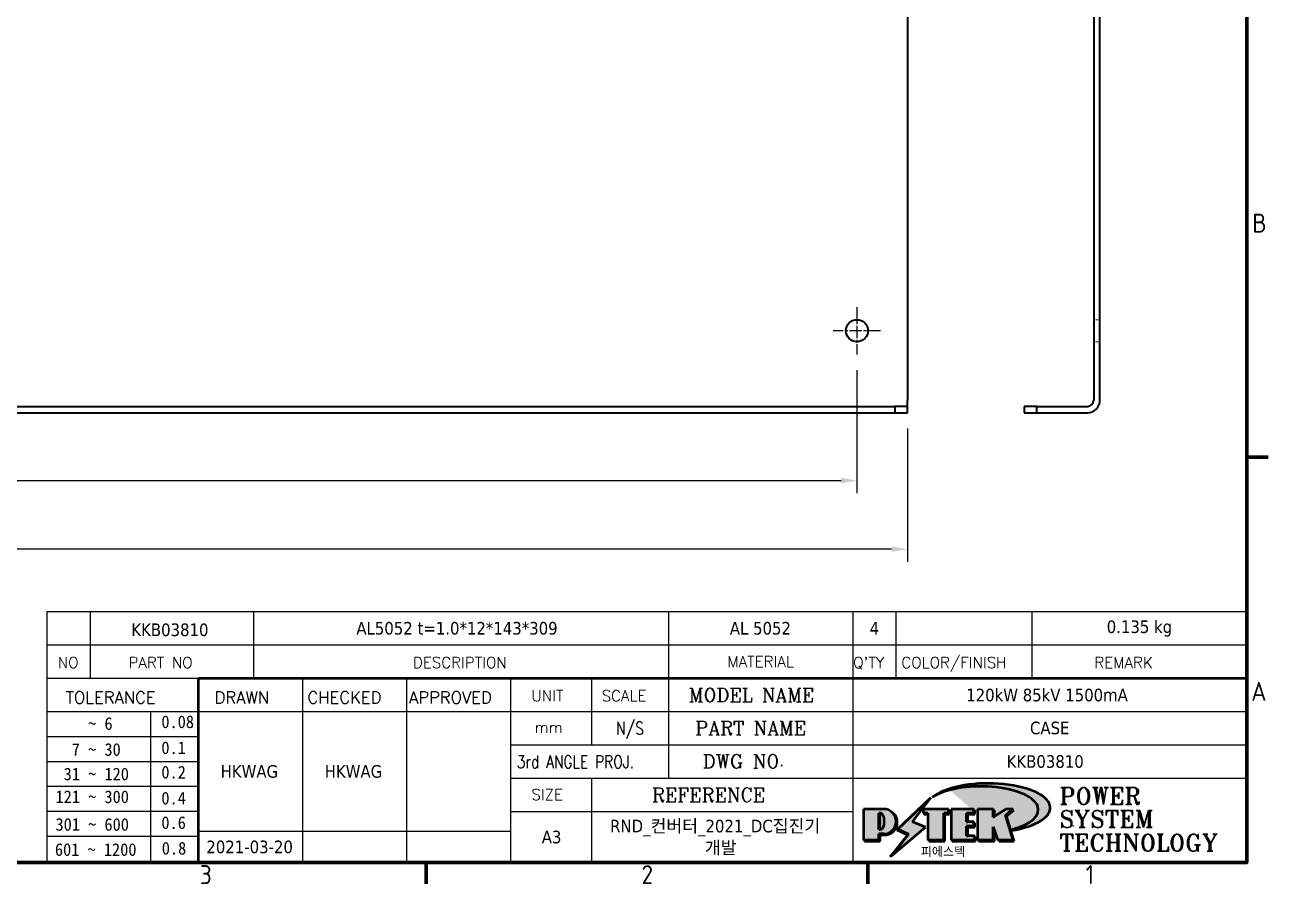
# Model space of a CAD drawing. Header units: millimetres. Extents: x 0 to 420, y 0 to 297.
# Drawn here: x 216.4 to 413.4, y 6.6 to 142.8 of the extents above; entities that cross this region are included whole.
import ezdxf
from ezdxf.enums import TextEntityAlignment as Align

# ---------------------------------------------------------------- set-up
doc = ezdxf.new("R2010")
doc.units = ezdxf.units.MM
doc.linetypes.add('CHAIN', pattern=[0.35429999999999995, 0.2362, -0.0295, 0.0591, -0.0295])
doc.linetypes.add('DASHED', pattern=[0.2067, 0.1654, -0.0413])
doc.layers.get('0').update_dxf_attribs({"color": 3, "lineweight": 25})
for name, color, linetype, lineweight in [('가려진 것(ISO)', 2, 'DASHED', 18), ('가시적인 것(ISO)', 3, 'Continuous', 40), ('경계(ISO)', 7, 'Continuous', 70), ('제목(ISO)', 7, 'Continuous', 50), ('중심 표식(ISO)', 1, 'Continuous', 25), ('치수(ISO)', 7, 'Continuous', 25), ('해치(ISO)', 7, 'Continuous', 18)]:
    doc.layers.add(name, color=color, linetype=linetype, lineweight=lineweight)
doc.styles.add('HAN_291', font='')
doc.styles.add('HAN_370', font='', dxfattribs={"width": 2})
doc.styles.add('RC_284', font='ROMANC.shx')
doc.styles.add('RC_287', font='ROMANC.shx')
doc.styles.add('RC_292', font='ROMANC.shx')
doc.styles.add('ROMANT_294', font='romant.shx')
doc.styles.add('문자 텍스트_M2B', font='isocp.shx')
doc.styles.add('치수 텍스트_PSTEK_POSCO', font='isocp.shx')
doc.styles.add('텍스트 스타일198', font='tahoma.ttf')
doc.styles.add('텍스트 스타일333', font='ROMANC.shx', dxfattribs={"width": 0.800000011920929})
doc.styles.get('HAN_291').set_extended_font_data('GulimChe')
doc.styles.get('HAN_370').set_extended_font_data('GulimChe')
doc.dimstyles.new('치수_PSTEK_POSCO', dxfattribs={"dimtxt": 3.5, "dimasz": 2.5, "dimexe": 2, "dimexo": 2.5, "dimgap": 1, "dimtad": 1, "dimrnd": 1e-08, "dimdsep": 46, "dimtxsty": '치수 텍스트_PSTEK_POSCO', "dimcen": 0.09, "dimdle": 10, "dimclrd": 7, "dimclre": 7, "dimclrt": 2, "dimadec": 1, "dimazin": 2, "dimtfac": 1, "dimtmove": 0, "dimatfit": 3, "dimfxl": 0, "dimtolj": 1, "dimlwd": -1, "dimlwe": -1, "dimarcsym": 0})

# ---------------------------------------------------------------- blocks, each defined once
blk = doc.blocks.new('경계 Default Border')
at = {"layer": '경계(ISO)'}
for p, q in [((410, 74.25000190734863), (413.4000015258789, 74.25000190734863)), ((280, 10), (280, 6.599999666213989)), ((350, 10), (350, 6.599999666213989))]:
    blk.add_line(p, q, dxfattribs=at)
at = {"layer": '경계(ISO)', "flags": 128}
blk.add_lwpolyline([(10, 10), (10, 287.0000076293945), (410, 287.0000076293945), (410, 10), (10, 10)], dxfattribs=at)
at = {"layer": '경계(ISO)', "color": 2, "char_height": 3.00000011920929, "attachment_point": 7, "style": '문자 텍스트_M2B'}
for s, insert in [('B', (410.878270202895, 109.8463944559917)), ('A', (410.7144008173592, 35.61784856929444)), ('3', (244.1685395229535, 6.57139439638704)), ('2', (314.127739416884, 6.57139439638704)), ('1', (384.4860661041481, 6.59999988079071))]:
    blk.add_mtext(s, dxfattribs=dict(at, insert=insert))
blk = doc.blocks.new('제목 블록 PSTEK')
for color, points in [(252, [(317.2195697678507, 17.0593801673321), (322.0326348870767, 21.62682475217465), (322.2781991042243, 21.94392121864296), (317.0471853425802, 16.97985676345368), (318.7512090904202, 16.1899260703855), (316.0018030350395, 12.71868385740789), (316.3356552234328, 13.00206718743325), (318.9235935156908, 16.2694494742633)]), (5, [(321.6183518841322, 17.4193704504104), (319.5281351041078, 18.24969419629727), (322.4505835294948, 22.02344462252142), (317.2195697678507, 17.0593801673321), (318.9235935156908, 16.2694494742633), (316.1741874603099, 12.79820726128571)]), (1, [(324.4839107253602, 19.60711530335299), (325.2419748254881, 19.60711530335299), (325.2419748254881, 20.25857663940324), (321.2266040451076, 20.25857663940324), (321.2266040451076, 19.60711530335299), (321.9846681452406, 19.60711530335299), (321.9846681452406, 15.3430047401139), (324.4839107253602, 15.3430047401139)]), (252, [(324.6615819988275, 19.45905590879572), (325.4196460989604, 19.45905590879572), (325.4196460989604, 20.11051724484596), (325.2419748254881, 20.11051724484596), (325.2419748254881, 19.60711530335299), (324.4839107253602, 19.60711530335299), (324.4839107253602, 15.3430047401139), (322.1623394187076, 15.3430047401139), (322.1623394187076, 15.19494534555726), (324.6615819988275, 15.19494534555726)]), (1, [(329.2277337269622, 20.25857663940324), (325.65654113025, 20.25857663940324), (325.65654113025, 15.3430047401139), (329.3580259941756, 15.3430047401139), (329.3580259941756, 15.9944660761648), (328.1137701654877, 15.9944660761648), (328.1137701654877, 17.56360607323003), (329.2277337269622, 17.56360607323003), (329.2277337269622, 18.25543873810179), (328.1137701654877, 18.25543873810179), (328.1137701654877, 19.60711530335299), (329.2277337269622, 19.60711530335299)]), (252, [(328.2914414389548, 19.45905590879572), (329.4054050004294, 19.45905590879572), (329.4054050004294, 20.11051724484596), (329.2277337269622, 20.11051724484596), (329.2277337269622, 19.60711530335299), (328.1137701654877, 19.60711530335299), (328.1137701654877, 18.25543873810179), (328.2914414389548, 18.25543873810179)]), (1, [(332.3312149849806, 20.25857663940324), (329.8592894925411, 20.25857663940324), (329.8592894925411, 15.3430047401139), (332.3312149849806, 15.3430047401139), (332.3312149849806, 17.4318630164523), (333.0701931098801, 15.3430047401139), (335.4855464857051, 15.3430047401139), (334.2514536401189, 19.30614745124769), (335.4379594596742, 20.25857663940324), (334.3071782107978, 20.25857663940324), (332.3312149849806, 18.99741471888304)]), (252, [(332.5088862584528, 20.1105172448466), (332.3312149849806, 20.1105172448466), (332.3312149849806, 18.99741471888368), (332.5088862584528, 19.11081371413894)]), (252, [(335.6156307331414, 20.11051724484596), (335.2535118015555, 20.11051724484596), (334.2514536401189, 19.30614745124769), (335.4855464857051, 15.3430047401139), (333.1954852176545, 15.3430047401139), (333.2478643833523, 15.19494534555726), (335.6632177591723, 15.19494534555726), (334.4291249135862, 19.15808805669106)]), (252, [(321.9846681452406, 19.60711530335299), (321.4042753185749, 19.60711530335299), (321.4042753185749, 19.45905590879572), (321.9846681452406, 19.45905590879572)]), (252, [(328.2914414389548, 17.41554667867274), (329.4054050004294, 17.41554667867274), (329.4054050004294, 18.10737934354514), (329.2277337269622, 18.10737934354514), (329.2277337269622, 17.56360607323003), (328.1137701654877, 17.56360607323003), (328.1137701654877, 15.9944660761648), (328.2914414389548, 15.9944660761648)]), (252, [(329.5356972676428, 15.8464066816075), (329.3580259941756, 15.8464066816075), (329.3580259941756, 15.3430047401139), (325.8342124037171, 15.3430047401139), (325.8342124037171, 15.19494534555726), (329.5356972676428, 15.19494534555726)]), (252, [(332.5088862584528, 16.92964231796647), (332.3312149849806, 17.43186301645164), (332.3312149849806, 15.3430047401139), (330.0369607660135, 15.3430047401139), (330.0369607660135, 15.19494534555726), (332.5088862584528, 15.19494534555726)])]:
    blk.add_hatch(color=color).paths.add_polyline_path(points)
h = blk.add_hatch(color=1)
edge = h.paths.add_edge_path(flags=0)
edge.add_line((314.2242174273352, 19.60711530335299), (314.2242174273352, 17.00126995915134))
edge.add_line((314.2242174273352, 17.00126995915134), (314.3485873187598, 17.00126995915134))
edge.add_arc((314.3485873187598, 17.6527312952023), 0.6514613360509371, 270, 360)
edge.add_line((315.0000486548106, 17.6527312952023), (315.0000486548106, 18.95565396730211))
edge.add_arc((314.3485873187598, 18.95565396730212), 0.6514613360508712, 0, 90)
edge.add_line((314.3485873187598, 19.60711530335299), (314.2242174273352, 19.60711530335299))
edge = h.paths.add_edge_path()
edge.add_arc((314.9847713324306, 18.28938669179658), 1.969189947606664, 269.9999999999959, 450)
edge.add_line((314.9847713324306, 20.25857663940318), (311.7664314776902, 20.25857663940324))
edge.add_line((311.7664314776902, 20.25857663940324), (311.7664314776902, 15.3430047401139))
edge.add_line((311.7664314776902, 15.3430047401139), (314.2242174273352, 15.3430047401139))
edge.add_line((314.2242174273352, 15.3430047401139), (314.2242174273352, 16.32019674418991))
edge.add_line((314.2242174273352, 16.32019674418991), (314.9847713324307, 16.32019674418991))
h = blk.add_hatch(color=252)
edge = h.paths.add_edge_path()
edge.add_arc((314.9847713324309, 18.28938669179657), 1.969189947606666, 270, 406.8278729790604)
edge.add_arc((315.1624426058984, 18.1413272972396), 1.969189947606962, -90, 53.560984836317004, ccw=False)
edge.add_line((315.1624426058984, 16.17213734963263), (314.4018887008024, 16.17213734963263))
edge.add_line((314.4018887008024, 16.17213734963263), (314.4018887008024, 15.19494534555726))
edge.add_line((314.4018887008024, 15.19494534555726), (311.9441027511573, 15.19494534555726))
edge.add_line((311.9441027511573, 15.19494534555726), (311.9441027511573, 15.3430047401139))
edge.add_line((311.9441027511573, 15.3430047401139), (314.2242174273352, 15.3430047401139))
edge.add_line((314.2242174273352, 15.3430047401139), (314.2242174273352, 16.32019674418991))
edge.add_line((314.2242174273352, 16.32019674418991), (314.9847713324309, 16.32019674418991))
h = blk.add_hatch(color=252)
edge = h.paths.add_edge_path()
edge.add_line((314.4018887008024, 19.45905590879572), (314.5262585922315, 19.45905590879572))
edge.add_arc((314.5262585922314, 18.80759457274939), 0.6514613360463194, 60.4189348879147, 90.00000000000318, ccw=False)
edge.add_arc((314.3485873187602, 18.95565396730057), 0.6514613360524251, 39.96992292766206, 90.00000000009999)
edge.add_line((314.3485873187591, 19.60711530335307), (314.2242174273352, 19.60711530335298))
edge.add_line((314.2242174273352, 19.60711530335299), (314.2242174273352, 17.00126995915134))
edge.add_line((314.2242174273352, 17.00126995915134), (314.3485873187591, 17.00126995915134))
edge.add_arc((314.3485873187568, 17.652731295233), 0.6514613360816299, 270.0000000002, 274.6930825552478)
edge.add_line((314.4018887008024, 17.0034541317032), (314.4018887008024, 19.45905590879572))
at = {"layer": '해치(ISO)', "true_color": 0x27d1fc}
h = blk.add_hatch(color=140, dxfattribs=at)
edge = h.paths.add_edge_path()
edge.add_ellipse((330.3660919371412, 20.15576403068321), major_axis=(9.100907360794343, 0), ratio=0.4069904968023172, start_angle=301.3098473703837, end_angle=507.7436900681698)
edge.add_ellipse((331.5340919371412, 20.4634168429492), major_axis=(-9.82350664112931, 0), ratio=0.3942600559756514, start_angle=111.51207141178469, end_angle=334.47025347086895, ccw=False)
edge.add_line((335.1363447531188, 16.8601935978785), (335.0955236905705, 16.99119398620872))
at = {"color": 180}
for p, q in [((182.475792979055, 11.79100474011392), (182.4757929790549, 51.56524660363496)), ((182.4757929790549, 51.56524660363496), (372.4757929537551, 51.56524660363496)), ((189.2651435055721, 51.56524660363496), (189.2651435055722, 41.00524660363494)), ((215.2152739891528, 41.00524660363494), (215.2152739891528, 51.56524660363496)), ((280.8758854511282, 51.56524660363496), (280.8758854511282, 41.00524660363494)), ((310.0881549537552, 51.56524660363496), (310.0881549537553, 41.00524660363494)), ((316.9044520275131, 51.56524660363496), (316.9044520275127, 41.00524660363494)), ((338.4566026226726, 51.56524660363496), (338.4566026226727, 41.00524660363494)), ((372.4757929537551, 51.56524660363496), (372.4757929537551, 11.79100474011389)), ((182.475792979055, 46.2852466036349), (372.4757929537551, 46.28524660363492)), ((182.475792979055, 41.00524660363493), (206.451475290024, 41.00524660363493)), ((222.9401812389276, 11.79100474011392), (222.9401812389276, 41.00524660363494)), ((239.4288871878316, 11.79100474011392), (239.4288871878316, 41.00524660363494)), ((255.9175931367356, 11.79100474011392), (255.9175931367356, 41.00524660363494)), ((268.6918866058747, 41.00524660363494), (268.6918866058747, 30.44524660363498)), ((280.8758854511282, 41.00524660363494), (280.8758854511282, 25.16524660363502)), ((310.088154953755, 41.00524660363494), (310.088154953755, 11.79100474011392)), ((182.475792979055, 35.72524660363497), (206.451475290024, 35.72524660363497)), ((198.8621818849491, 12.02524660363491), (198.8621818849491, 35.72524660363497)), ((206.451475290024, 35.72524660363497), (372.4757929537551, 35.72524660363497)), ((182.475792979055, 31.77524660363492), (206.451475290024, 31.77524660363492)), ((255.917593136736, 30.44524660363498), (372.4757929537552, 30.44524660363501)), ((182.475792979055, 27.82524660363487), (206.451475290024, 27.82524660363487)), ((182.475792979055, 23.87524660363505), (206.451475290024, 23.87524660363505)), ((255.9175931367359, 25.16524660363502), (372.4757929537552, 25.165246603635)), ((268.6918866058744, 25.16524660363502), (268.6918866058744, 11.79100474011392)), ((182.475792979055, 19.92524660363478), (206.451475290024, 19.92524660363478)), ((255.9175931367359, 19.88524660363481), (310.0881549537553, 19.88524660363481)), ((182.475792979055, 15.97524660363496), (206.451475290024, 15.97524660363496)), ((206.451475290024, 16.74100474011396), (255.9175931367359, 16.74100474011396)), ((182.475792979055, 11.79100474011392), (372.4757929537551, 11.79100474011389))]:
    blk.add_line(p, q, dxfattribs=at)
at = {"color": 7, "lineweight": 50}
for p, q in [((206.4514752900237, 11.79100474011392), (206.4514752900237, 41.00524660363494)), ((206.451475290024, 41.00524660363494), (372.4757929537551, 41.00524660363496))]:
    blk.add_line(p, q, dxfattribs=at)
at = {"color": 7}
for p, q in [((322.2781991042243, 21.94392121864296), (317.0471853425802, 16.97985676345368)), ((322.4505835294948, 22.02344462252142), (317.2195697678507, 17.0593801673321)), ((319.5281351041078, 18.24969419629727), (322.4505835294948, 22.02344462252142)), ((322.0326348870767, 21.62682475217465), (322.2781991042243, 21.94392121864296)), ((311.7664314776902, 20.25900474011391), (311.7664314776902, 15.34300474011391)), ((314.9847713324309, 20.25857663940324), (311.7664314776902, 20.25857663940324)), ((314.9847713324309, 20.25857663940324), (311.7664314776902, 20.25857663940324)), ((311.7664314776902, 20.25857663940324), (311.7664314776902, 15.3430047401139)), ((317.2195697678507, 17.0593801673321), (322.0326348870767, 21.62682475217465)), ((325.2419748254881, 20.25857663940324), (321.2266040451076, 20.25857663940324)), ((321.2266040451076, 20.25857663940324), (321.2266040451076, 19.60711530335299)), ((325.2419748254881, 20.25857663940324), (321.2266040451076, 20.25857663940324)), ((321.2266040451076, 20.25857663940324), (321.2266040451076, 19.60711530335299)), ((325.2419748254881, 19.60711530335299), (325.2419748254881, 20.25857663940324)), ((325.2419748254881, 19.60711530335299), (325.2419748254881, 20.25857663940324)), ((325.4196460989604, 20.11051724484596), (325.2419748254881, 20.11051724484596)), ((325.2419748254881, 20.11051724484596), (325.2419748254881, 19.60711530335299)), ((325.4196460989604, 19.45905590879572), (325.4196460989604, 20.11051724484596)), ((329.2277337269622, 20.25857663940324), (325.65654113025, 20.25857663940324)), ((325.65654113025, 20.25857663940324), (325.65654113025, 15.3430047401139)), ((325.65654113025, 20.25857663940324), (325.65654113025, 15.3430047401139)), ((329.2277337269622, 20.25857663940324), (325.65654113025, 20.25857663940324)), ((329.2277337269622, 19.60711530335299), (329.2277337269622, 20.25857663940324)), ((329.2277337269622, 19.60711530335299), (329.2277337269622, 20.25857663940324)), ((329.4054050004294, 20.11051724484596), (329.2277337269622, 20.11051724484596)), ((329.2277337269622, 20.11051724484596), (329.2277337269622, 19.60711530335299)), ((329.4054050004294, 19.45905590879572), (329.4054050004294, 20.11051724484596)), ((332.3312149849806, 20.25857663940324), (329.8592894925411, 20.25857663940324)), ((329.8592894925411, 20.25857663940324), (329.8592894925411, 15.3430047401139)), ((329.8592894925411, 20.25857663940324), (329.8592894925411, 15.3430047401139)), ((332.3312149849806, 20.25857663940324), (329.8592894925411, 20.25857663940324)), ((334.3071782107978, 20.25857663940324), (332.3312149849806, 18.99741471888304)), ((332.3312149849806, 18.99741471888304), (332.3312149849806, 20.25857663940324)), ((334.3071782107978, 20.25857663940324), (332.3312149849806, 18.99741471888304)), ((332.3312149849806, 18.99741471888304), (332.3312149849806, 20.25857663940324)), ((332.5088862584528, 20.1105172448466), (332.3312149849806, 20.1105172448466)), ((332.3312149849806, 20.1105172448466), (332.3312149849806, 18.99741471888368)), ((332.5088862584528, 19.11081371413894), (332.5088862584528, 20.1105172448466)), ((334.2514536401189, 19.30614745124769), (335.4379594596742, 20.25857663940324)), ((334.2514536401189, 19.30614745124769), (335.4379594596742, 20.25857663940324)), ((335.2535118015555, 20.11051724484596), (334.2514536401189, 19.30614745124769)), ((335.4379594596742, 20.25857663940324), (334.3071782107978, 20.25857663940324)), ((335.4379594596742, 20.25857663940324), (334.3071782107978, 20.25857663940324)), ((334.4291249135862, 19.15808805669104), (335.6156307331414, 20.11051724484596)), ((335.6156307331414, 20.11051724484596), (335.2535118015555, 20.11051724484596)), ((314.2242174273352, 17.00126995915134), (314.2242174273352, 19.60711530335299)), ((314.2242174273352, 19.60711530335299), (314.3485873187591, 19.60711530335299)), ((314.3485873187591, 19.60711530335299), (314.2242174273352, 19.60711530335299)), ((314.2242174273352, 19.60711530335299), (314.2242174273352, 17.00126995915134)), ((314.2242174273352, 17.00126995915134), (314.2242174273352, 19.60711530335299)), ((314.2242174273352, 19.60711530335299), (314.3485873187591, 19.60711530335299)), ((314.4018887008024, 19.45905590879572), (314.5262585922314, 19.45905590879572)), ((314.4018887008024, 17.0034541317032), (314.4018887008024, 19.45905590879572)), ((315.0000486548106, 18.95565396730275), (315.0000486548106, 17.65273129520161)), ((315.0000486548106, 18.95565396730275), (315.0000486548106, 17.65273129520161)), ((321.6183518841322, 17.4193704504104), (319.5281351041078, 18.24969419629727)), ((321.2266040451076, 19.60711530335299), (321.9846681452406, 19.60711530335299)), ((321.2266040451076, 19.60711530335299), (321.9846681452406, 19.60711530335299)), ((321.4042753185749, 19.60711530335299), (321.4042753185749, 19.45905590879572)), ((321.9846681452406, 19.60711530335299), (321.4042753185749, 19.60711530335299)), ((321.4042753185749, 19.45905590879572), (321.9846681452406, 19.45905590879572)), ((321.9846681452406, 19.60711530335299), (321.9846681452406, 15.3430047401139)), ((321.9846681452406, 19.45905590879572), (321.9846681452406, 19.60711530335299)), ((321.9846681452406, 19.60711530335299), (321.9846681452406, 15.3430047401139)), ((324.4839107253602, 19.60711530335299), (325.2419748254881, 19.60711530335299)), ((324.4839107253602, 15.3430047401139), (324.4839107253602, 19.60711530335299)), ((325.2419748254881, 19.60711530335299), (324.4839107253602, 19.60711530335299)), ((324.4839107253602, 19.60711530335299), (324.4839107253602, 15.3430047401139)), ((324.4839107253602, 19.60711530335299), (325.2419748254881, 19.60711530335299)), ((324.4839107253602, 15.3430047401139), (324.4839107253602, 19.60711530335299)), ((324.6615819988275, 19.45905590879572), (325.4196460989604, 19.45905590879572)), ((324.6615819988275, 15.19494534555726), (324.6615819988275, 19.45905590879572)), ((328.1137701654877, 18.25543873810179), (328.1137701654877, 19.60711530335299)), ((328.1137701654877, 19.60711530335299), (329.2277337269622, 19.60711530335299)), ((329.2277337269622, 19.60711530335299), (328.1137701654877, 19.60711530335299)), ((328.1137701654877, 19.60711530335299), (328.1137701654877, 18.25543873810179)), ((328.1137701654877, 18.25543873810179), (328.1137701654877, 19.60711530335299)), ((328.1137701654877, 19.60711530335299), (329.2277337269622, 19.60711530335299)), ((329.2277337269622, 18.25543873810179), (328.1137701654877, 18.25543873810179)), ((328.1137701654877, 18.25543873810179), (328.2914414389548, 18.25543873810179)), ((329.2277337269622, 18.25543873810179), (328.1137701654877, 18.25543873810179)), ((328.2914414389548, 18.25543873810179), (328.2914414389548, 19.45905590879572)), ((328.2914414389548, 19.45905590879572), (329.4054050004294, 19.45905590879572)), ((329.2277337269622, 17.56360607323003), (329.2277337269622, 18.25543873810179)), ((329.2277337269622, 17.56360607323003), (329.2277337269622, 18.25543873810179)), ((329.4054050004294, 18.10737934354514), (329.2277337269622, 18.10737934354514)), ((329.2277337269622, 18.10737934354514), (329.2277337269622, 17.56360607323003)), ((329.4054050004294, 17.41554667867274), (329.4054050004294, 18.10737934354514)), ((332.3312149849806, 18.99741471888368), (332.5088862584528, 19.11081371413894)), ((335.4855464857051, 15.3430047401139), (334.2514536401189, 19.30614745124769)), ((334.2514536401189, 19.30614745124769), (335.4855464857051, 15.3430047401139)), ((335.4855464857051, 15.3430047401139), (334.2514536401189, 19.30614745124769)), ((335.6632177591723, 15.19494534555726), (334.4291249135862, 19.15808805669104)), ((314.3485873187591, 17.00126995915134), (314.2242174273352, 17.00126995915134)), ((314.2242174273352, 17.00126995915134), (314.3485873187591, 17.00126995915134)), ((314.3485873187591, 17.00126995915134), (314.2242174273352, 17.00126995915134)), ((314.2242174273352, 16.32019674418991), (314.9847713324309, 16.32019674418991)), ((314.2242174273352, 15.3430047401139), (314.2242174273352, 16.32019674418991)), ((314.9847713324309, 16.32019674418991), (314.2242174273352, 16.32019674418991)), ((314.2242174273352, 16.32019674418991), (314.2242174273352, 15.3430047401139)), ((314.2242174273352, 16.32019674418991), (314.9847713324309, 16.32019674418991)), ((314.2242174273352, 15.3430047401139), (314.2242174273352, 16.32019674418991)), ((314.4018887008024, 16.17213734963263), (315.162442605898, 16.17213734963263)), ((314.4018887008024, 15.19494534555726), (314.4018887008024, 16.17213734963263)), ((318.7512090904202, 16.1899260703855), (316.0018030350395, 12.71868385740789)), ((316.1741874603099, 12.79820726128571), (321.6183518841322, 17.4193704504104)), ((318.9235935156908, 16.2694494742633), (316.1741874603099, 12.79820726128571)), ((316.3356552234328, 13.00206718743325), (318.9235935156908, 16.2694494742633)), ((317.0471853425802, 16.97985676345368), (318.7512090904202, 16.1899260703855)), ((318.9235935156908, 16.2694494742633), (317.2195697678507, 17.0593801673321)), ((317.2195697678507, 17.0593801673321), (318.9235935156908, 16.2694494742633)), ((328.1137701654877, 17.56360607323003), (329.2277337269622, 17.56360607323003)), ((328.1137701654877, 15.9944660761648), (328.1137701654877, 17.56360607323003)), ((329.2277337269622, 17.56360607323003), (328.1137701654877, 17.56360607323003)), ((328.1137701654877, 17.56360607323003), (328.1137701654877, 15.9944660761648)), ((328.1137701654877, 17.56360607323003), (329.2277337269622, 17.56360607323003)), ((328.1137701654877, 15.9944660761648), (328.1137701654877, 17.56360607323003)), ((329.3580259941756, 15.9944660761648), (328.1137701654877, 15.9944660761648)), ((328.1137701654877, 15.9944660761648), (328.2914414389548, 15.9944660761648)), ((329.3580259941756, 15.9944660761648), (328.1137701654877, 15.9944660761648)), ((328.2914414389548, 15.9944660761648), (328.2914414389548, 17.41554667867274)), ((328.2914414389548, 17.41554667867274), (329.4054050004294, 17.41554667867274)), ((329.3580259941756, 15.3430047401139), (329.3580259941756, 15.9944660761648)), ((329.3580259941756, 15.3430047401139), (329.3580259941756, 15.9944660761648)), ((329.5356972676428, 15.8464066816075), (329.3580259941756, 15.8464066816075)), ((329.3580259941756, 15.8464066816075), (329.3580259941756, 15.3430047401139)), ((329.5356972676428, 15.19494534555726), (329.5356972676428, 15.8464066816075)), ((332.3312149849806, 17.4318630164523), (333.0701931098801, 15.3430047401139)), ((332.3312149849806, 15.3430047401139), (332.3312149849806, 17.4318630164523)), ((332.5088862584528, 16.92964231796647), (332.3312149849806, 17.43186301645164)), ((332.3312149849806, 17.43186301645164), (332.3312149849806, 15.3430047401139)), ((332.3312149849806, 17.4318630164523), (333.0701931098801, 15.3430047401139)), ((332.3312149849806, 15.3430047401139), (332.3312149849806, 17.4318630164523)), ((332.5088862584528, 15.19494534555726), (332.5088862584528, 16.92964231796647)), ((345.0447381189468, 17.50375595811051), (344.9867755289346, 17.689895936919)), ((311.7664314776902, 15.3430047401139), (314.2242174273352, 15.3430047401139)), ((311.7664314776902, 15.3430047401139), (314.2242174273352, 15.3430047401139)), ((314.2242174273352, 15.3430047401139), (311.9441027511573, 15.3430047401139)), ((311.9441027511573, 15.3430047401139), (311.9441027511573, 15.19494534555726)), ((311.9441027511573, 15.19494534555726), (314.4018887008024, 15.19494534555726)), ((321.9846681452406, 15.3430047401139), (324.4839107253602, 15.3430047401139)), ((321.9846681452406, 15.3430047401139), (324.4839107253602, 15.3430047401139)), ((324.4839107253602, 15.3430047401139), (322.1623394187076, 15.3430047401139)), ((322.1623394187076, 15.3430047401139), (322.1623394187076, 15.19494534555726)), ((322.1623394187076, 15.19494534555726), (324.6615819988275, 15.19494534555726)), ((325.65654113025, 15.3430047401139), (329.3580259941756, 15.3430047401139)), ((325.65654113025, 15.3430047401139), (329.3580259941756, 15.3430047401139)), ((329.3580259941756, 15.3430047401139), (325.8342124037171, 15.3430047401139)), ((325.8342124037171, 15.3430047401139), (325.8342124037171, 15.19494534555726)), ((325.8342124037171, 15.19494534555726), (329.5356972676428, 15.19494534555726)), ((329.8592894925411, 15.3430047401139), (332.3312149849806, 15.3430047401139)), ((329.8592894925411, 15.3430047401139), (332.3312149849806, 15.3430047401139)), ((332.3312149849806, 15.3430047401139), (330.0369607660135, 15.3430047401139)), ((330.0369607660135, 15.3430047401139), (330.0369607660135, 15.19494534555726)), ((330.0369607660135, 15.19494534555726), (332.5088862584528, 15.19494534555726)), ((333.0701931098801, 15.3430047401139), (335.4855464857051, 15.3430047401139)), ((333.0701931098801, 15.3430047401139), (335.4855464857051, 15.3430047401139)), ((335.4855464857051, 15.3430047401139), (333.1954852176545, 15.3430047401139)), ((333.1954852176545, 15.3430047401139), (333.2478643833523, 15.19494534555726)), ((333.2478643833523, 15.19494534555726), (335.6632177591723, 15.19494534555726)), ((316.0018030350395, 12.71868385740789), (316.3356552234328, 13.00206718743325))]:
    blk.add_line(p, q, dxfattribs=at)
at = {"color": 5}
for p, q in [((322.4505835294948, 22.02344462252142), (317.2195697678507, 17.0593801673321)), ((319.5281351041078, 18.24969419629727), (322.4505835294948, 22.02344462252142)), ((321.6183518841322, 17.4193704504104), (319.5281351041078, 18.24969419629727)), ((316.1741874603099, 12.79820726128571), (321.6183518841322, 17.4193704504104)), ((318.9235935156908, 16.2694494742633), (316.1741874603099, 12.79820726128571)), ((317.2195697678507, 17.0593801673321), (318.9235935156908, 16.2694494742633))]:
    blk.add_line(p, q, dxfattribs=at)
at = {"color": 1}
for p, q in [((314.9847713324309, 20.25857663940324), (311.7664314776902, 20.25857663940324)), ((311.7664314776902, 20.25857663940324), (311.7664314776902, 15.3430047401139)), ((325.2419748254881, 20.25857663940324), (321.2266040451076, 20.25857663940324)), ((321.2266040451076, 20.25857663940324), (321.2266040451076, 19.60711530335299)), ((325.2419748254881, 19.60711530335299), (325.2419748254881, 20.25857663940324)), ((329.2277337269622, 20.25857663940324), (325.65654113025, 20.25857663940324)), ((325.65654113025, 20.25857663940324), (325.65654113025, 15.3430047401139)), ((329.2277337269622, 19.60711530335299), (329.2277337269622, 20.25857663940324)), ((332.3312149849806, 20.25857663940324), (329.8592894925411, 20.25857663940324)), ((329.8592894925411, 20.25857663940324), (329.8592894925411, 15.3430047401139)), ((334.3071782107978, 20.25857663940324), (332.3312149849806, 18.99741471888304)), ((332.3312149849806, 18.99741471888304), (332.3312149849806, 20.25857663940324)), ((334.2514536401189, 19.30614745124769), (335.4379594596742, 20.25857663940324)), ((335.4379594596742, 20.25857663940324), (334.3071782107978, 20.25857663940324)), ((314.2242174273352, 17.00126995915134), (314.2242174273352, 19.60711530335299)), ((314.2242174273352, 19.60711530335299), (314.3485873187591, 19.60711530335299)), ((315.0000486548106, 18.95565396730275), (315.0000486548106, 17.65273129520161)), ((321.2266040451076, 19.60711530335299), (321.9846681452406, 19.60711530335299)), ((321.9846681452406, 19.60711530335299), (321.9846681452406, 15.3430047401139)), ((324.4839107253602, 19.60711530335299), (325.2419748254881, 19.60711530335299)), ((324.4839107253602, 15.3430047401139), (324.4839107253602, 19.60711530335299)), ((328.1137701654877, 18.25543873810179), (328.1137701654877, 19.60711530335299)), ((328.1137701654877, 19.60711530335299), (329.2277337269622, 19.60711530335299)), ((329.2277337269622, 18.25543873810179), (328.1137701654877, 18.25543873810179)), ((329.2277337269622, 17.56360607323003), (329.2277337269622, 18.25543873810179)), ((335.4855464857051, 15.3430047401139), (334.2514536401189, 19.30614745124769)), ((314.3485873187591, 17.00126995915134), (314.2242174273352, 17.00126995915134)), ((314.2242174273352, 16.32019674418991), (314.9847713324309, 16.32019674418991)), ((314.2242174273352, 15.3430047401139), (314.2242174273352, 16.32019674418991)), ((328.1137701654877, 17.56360607323003), (329.2277337269622, 17.56360607323003)), ((328.1137701654877, 15.9944660761648), (328.1137701654877, 17.56360607323003)), ((329.3580259941756, 15.9944660761648), (328.1137701654877, 15.9944660761648)), ((329.3580259941756, 15.3430047401139), (329.3580259941756, 15.9944660761648)), ((332.3312149849806, 17.4318630164523), (333.0701931098801, 15.3430047401139)), ((332.3312149849806, 15.3430047401139), (332.3312149849806, 17.4318630164523)), ((311.7664314776902, 15.3430047401139), (314.2242174273352, 15.3430047401139)), ((321.9846681452406, 15.3430047401139), (324.4839107253602, 15.3430047401139)), ((325.65654113025, 15.3430047401139), (329.3580259941756, 15.3430047401139)), ((329.8592894925411, 15.3430047401139), (332.3312149849806, 15.3430047401139)), ((333.0701931098801, 15.3430047401139), (335.4855464857051, 15.3430047401139))]:
    blk.add_line(p, q, dxfattribs=at)
at = {"color": 7}
for centre, radius, start, end in [((314.9847713324309, 18.28938669179658), 1.969189947606665, 270, 90), ((314.9847713324309, 18.28938669179658), 1.969189947606665, 270, 90), ((314.9847713324307, 18.2893866917965), 1.969189947606594, 270, 46.82787297909833), ((315.1624426058984, 18.1413272972396), 1.969189947606961, 270, 53.56098483636067), ((314.3485873187598, 18.95565396730211), 0.6514613360508712, 0, 90), ((314.3485873187602, 18.95565396730057), 0.6514613360524251, 39.96992292766117, 90), ((314.3485873187598, 18.95565396730212), 0.6514613360508712, 0, 90), ((314.5262585922314, 18.80759457274939), 0.6514613360463193, 60.41893488791137, 90), ((314.3485873187597, 17.65273129520228), 0.6514613360509381, 270, 0), ((314.3485873187598, 17.6527312952023), 0.6514613360509381, 270, 0), ((314.3485873187568, 17.652731295233), 0.6514613360816299, 270, 274.6930825552478)]:
    blk.add_arc(centre, radius, start, end, dxfattribs=at)
at = {"color": 1}
for centre, radius, start, end in [((314.9847713324309, 18.28938669179657), 1.969189947606665, 270, 90), ((314.3485873187598, 18.95565396730211), 0.6514613360508712, 0, 90), ((314.3485873187598, 17.6527312952023), 0.6514613360509381, 270, 0)]:
    blk.add_arc(centre, radius, start, end, dxfattribs=at)
at = {"layer": '제목(ISO)', "lineweight": 18}
blk.add_line((182.475792979055, 35.72500474011393), (182.475792979055, 11.79100474011392), dxfattribs=at)
at = {"layer": '제목(ISO)'}
for p, q in [((322.2781991042243, 21.94392121864296), (317.0471853425802, 16.97985676345368)), ((322.4505835294948, 22.02344462252142), (317.2195697678507, 17.0593801673321)), ((319.5281351041078, 18.24969419629727), (322.4505835294948, 22.02344462252142)), ((322.0326348870767, 21.62682475217465), (322.2781991042243, 21.94392121864296)), ((314.9847713324306, 20.25857663940324), (311.7664314776902, 20.25857663940324)), ((311.7664314776902, 20.25857663940324), (311.7664314776902, 15.3430047401139)), ((317.2195697678507, 17.0593801673321), (322.0326348870767, 21.62682475217465)), ((325.2419748254881, 20.25857663940324), (321.2266040451076, 20.25857663940324)), ((321.2266040451076, 20.25857663940324), (321.2266040451076, 19.60711530335299)), ((325.2419748254881, 19.60711530335299), (325.2419748254881, 20.25857663940324)), ((325.4196460989604, 20.11051724484596), (325.2419748254881, 20.11051724484596)), ((325.2419748254881, 20.11051724484596), (325.2419748254881, 19.60711530335299)), ((325.4196460989604, 19.45905590879572), (325.4196460989604, 20.11051724484596)), ((329.2277337269622, 20.25857663940324), (325.65654113025, 20.25857663940324)), ((325.65654113025, 20.25857663940324), (325.65654113025, 15.3430047401139)), ((329.2277337269622, 19.60711530335299), (329.2277337269622, 20.25857663940324)), ((329.4054050004294, 20.11051724484596), (329.2277337269622, 20.11051724484596)), ((329.2277337269622, 20.11051724484596), (329.2277337269622, 19.60711530335299)), ((329.4054050004294, 19.45905590879572), (329.4054050004294, 20.11051724484596)), ((332.3312149849806, 20.25857663940324), (329.8592894925411, 20.25857663940324)), ((329.8592894925411, 20.25857663940324), (329.8592894925411, 15.3430047401139)), ((334.3071782107978, 20.25857663940324), (332.3312149849806, 18.99741471888304)), ((332.3312149849806, 18.99741471888304), (332.3312149849806, 20.25857663940324)), ((332.5088862584528, 20.1105172448466), (332.3312149849806, 20.1105172448466)), ((332.3312149849806, 20.1105172448466), (332.3312149849806, 18.99741471888368)), ((332.5088862584528, 19.11081371413894), (332.5088862584528, 20.1105172448466)), ((334.2514536401189, 19.30614745124769), (335.4379594596742, 20.25857663940324)), ((335.2535118015555, 20.11051724484596), (334.2514536401189, 19.30614745124769)), ((335.4379594596742, 20.25857663940324), (334.3071782107978, 20.25857663940324)), ((334.4291249135862, 19.15808805669106), (335.6156307331414, 20.11051724484596)), ((335.6156307331414, 20.11051724484596), (335.2535118015555, 20.11051724484596)), ((314.2242174273352, 17.00126995915134), (314.2242174273352, 19.60711530335299)), ((314.2242174273352, 19.60711530335299), (314.3485873187598, 19.60711530335299)), ((314.3485873187591, 19.60711530335299), (314.2242174273352, 19.60711530335299)), ((314.2242174273352, 19.60711530335299), (314.2242174273352, 17.00126995915134)), ((314.4018887008024, 19.45905590879572), (314.5262585922314, 19.45905590879572)), ((314.4018887008024, 17.0034541317032), (314.4018887008024, 19.45905590879572)), ((315.0000486548106, 18.95565396730211), (315.0000486548106, 17.6527312952023)), ((321.6183518841322, 17.4193704504104), (319.5281351041078, 18.24969419629727)), ((321.2266040451076, 19.60711530335299), (321.9846681452406, 19.60711530335299)), ((321.9846681452406, 19.60711530335299), (321.4042753185749, 19.60711530335299)), ((321.4042753185749, 19.60711530335299), (321.4042753185749, 19.45905590879572)), ((321.4042753185749, 19.45905590879572), (321.9846681452406, 19.45905590879572)), ((321.9846681452406, 19.60711530335299), (321.9846681452406, 15.3430047401139)), ((321.9846681452406, 19.45905590879572), (321.9846681452406, 19.60711530335299)), ((324.4839107253602, 19.60711530335299), (325.2419748254881, 19.60711530335299)), ((324.4839107253602, 15.3430047401139), (324.4839107253602, 19.60711530335299)), ((325.2419748254881, 19.60711530335299), (324.4839107253602, 19.60711530335299)), ((324.4839107253602, 19.60711530335299), (324.4839107253602, 15.3430047401139)), ((324.6615819988275, 19.45905590879572), (325.4196460989604, 19.45905590879572)), ((324.6615819988275, 15.19494534555726), (324.6615819988275, 19.45905590879572)), ((328.1137701654877, 18.25543873810179), (328.1137701654877, 19.60711530335299)), ((328.1137701654877, 19.60711530335299), (329.2277337269622, 19.60711530335299)), ((329.2277337269622, 19.60711530335299), (328.1137701654877, 19.60711530335299)), ((328.1137701654877, 19.60711530335299), (328.1137701654877, 18.25543873810179)), ((329.2277337269622, 18.25543873810179), (328.1137701654877, 18.25543873810179)), ((328.1137701654877, 18.25543873810179), (328.2914414389548, 18.25543873810179)), ((328.2914414389548, 19.45905590879572), (329.4054050004294, 19.45905590879572)), ((328.2914414389548, 18.25543873810179), (328.2914414389548, 19.45905590879572)), ((329.2277337269622, 17.56360607323003), (329.2277337269622, 18.25543873810179)), ((329.4054050004294, 18.10737934354514), (329.2277337269622, 18.10737934354514)), ((329.2277337269622, 18.10737934354514), (329.2277337269622, 17.56360607323003)), ((329.4054050004294, 17.41554667867274), (329.4054050004294, 18.10737934354514)), ((332.3312149849806, 18.99741471888368), (332.5088862584528, 19.11081371413894)), ((335.4855464857051, 15.3430047401139), (334.2514536401189, 19.30614745124769)), ((334.2514536401189, 19.30614745124769), (335.4855464857051, 15.3430047401139)), ((335.6632177591723, 15.19494534555726), (334.4291249135862, 19.15808805669106)), ((314.3485873187598, 17.00126995915134), (314.2242174273352, 17.00126995915134)), ((314.2242174273352, 17.00126995915134), (314.3485873187591, 17.00126995915134)), ((314.2242174273352, 15.3430047401139), (314.2242174273352, 16.32019674418991)), ((314.2242174273352, 16.32019674418991), (314.9847713324307, 16.32019674418991)), ((314.9847713324309, 16.32019674418991), (314.2242174273352, 16.32019674418991)), ((314.2242174273352, 16.32019674418991), (314.2242174273352, 15.3430047401139)), ((314.4018887008024, 15.19494534555726), (314.4018887008024, 16.17213734963263)), ((314.4018887008024, 16.17213734963263), (315.1624426058984, 16.17213734963263)), ((318.7512090904202, 16.1899260703855), (316.0018030350395, 12.71868385740789)), ((316.1741874603099, 12.79820726128571), (321.6183518841322, 17.4193704504104)), ((318.9235935156908, 16.2694494742633), (316.1741874603099, 12.79820726128571)), ((316.3356552234328, 13.00206718743325), (318.9235935156908, 16.2694494742633)), ((317.0471853425802, 16.97985676345368), (318.7512090904202, 16.1899260703855)), ((317.2195697678507, 17.0593801673321), (318.9235935156908, 16.2694494742633)), ((318.9235935156908, 16.2694494742633), (317.2195697678507, 17.0593801673321)), ((328.1137701654877, 15.9944660761648), (328.1137701654877, 17.56360607323003)), ((328.1137701654877, 17.56360607323003), (329.2277337269622, 17.56360607323003)), ((329.2277337269622, 17.56360607323003), (328.1137701654877, 17.56360607323003)), ((328.1137701654877, 17.56360607323003), (328.1137701654877, 15.9944660761648)), ((329.3580259941756, 15.9944660761648), (328.1137701654877, 15.9944660761648)), ((328.1137701654877, 15.9944660761648), (328.2914414389548, 15.9944660761648)), ((328.2914414389548, 17.41554667867274), (329.4054050004294, 17.41554667867274)), ((328.2914414389548, 15.9944660761648), (328.2914414389548, 17.41554667867274)), ((329.3580259941756, 15.3430047401139), (329.3580259941756, 15.9944660761648)), ((329.5356972676428, 15.8464066816075), (329.3580259941756, 15.8464066816075)), ((329.3580259941756, 15.8464066816075), (329.3580259941756, 15.3430047401139)), ((329.5356972676428, 15.19494534555726), (329.5356972676428, 15.8464066816075)), ((332.3312149849806, 15.3430047401139), (332.3312149849806, 17.4318630164523)), ((332.3312149849806, 17.4318630164523), (333.0701931098801, 15.3430047401139)), ((332.5088862584528, 16.92964231796647), (332.3312149849806, 17.43186301645164)), ((332.3312149849806, 17.43186301645164), (332.3312149849806, 15.3430047401139)), ((332.5088862584528, 15.19494534555726), (332.5088862584528, 16.92964231796647)), ((311.7664314776902, 15.3430047401139), (314.2242174273352, 15.3430047401139)), ((314.2242174273352, 15.3430047401139), (311.9441027511573, 15.3430047401139)), ((311.9441027511573, 15.3430047401139), (311.9441027511573, 15.19494534555726)), ((311.9441027511573, 15.19494534555726), (314.4018887008024, 15.19494534555726)), ((321.9846681452406, 15.3430047401139), (324.4839107253602, 15.3430047401139)), ((324.4839107253602, 15.3430047401139), (322.1623394187076, 15.3430047401139)), ((322.1623394187076, 15.3430047401139), (322.1623394187076, 15.19494534555726)), ((322.1623394187076, 15.19494534555726), (324.6615819988275, 15.19494534555726)), ((325.65654113025, 15.3430047401139), (329.3580259941756, 15.3430047401139)), ((329.3580259941756, 15.3430047401139), (325.8342124037171, 15.3430047401139)), ((325.8342124037171, 15.3430047401139), (325.8342124037171, 15.19494534555726)), ((325.8342124037171, 15.19494534555726), (329.5356972676428, 15.19494534555726)), ((329.8592894925411, 15.3430047401139), (332.3312149849806, 15.3430047401139)), ((332.3312149849806, 15.3430047401139), (330.0369607660135, 15.3430047401139)), ((330.0369607660135, 15.3430047401139), (330.0369607660135, 15.19494534555726)), ((330.0369607660135, 15.19494534555726), (332.5088862584528, 15.19494534555726)), ((333.0701931098801, 15.3430047401139), (335.4855464857051, 15.3430047401139)), ((335.4855464857051, 15.3430047401139), (333.1954852176545, 15.3430047401139)), ((333.1954852176545, 15.3430047401139), (333.2478643833523, 15.19494534555726)), ((333.2478643833523, 15.19494534555726), (335.6632177591723, 15.19494534555726)), ((316.0018030350395, 12.71868385740789), (316.3356552234328, 13.00206718743325))]:
    blk.add_line(p, q, dxfattribs=at)
at = {"layer": '제목(ISO)', "color": 4}
blk.add_line((335.1363447531188, 16.8601935978785), (335.0955236905705, 16.99119398620872), dxfattribs=at)
at = {"layer": '제목(ISO)'}
for centre, radius, start, end in [((314.9847713324306, 18.28938669179658), 1.969189947606664, 46.82787297909431, 90), ((314.9847713324307, 18.2893866917965), 1.969189947606594, 270, 46.82787297909833), ((314.9847713324309, 18.28938669179657), 1.969189947606666, 270, 46.8278729790603), ((315.1624426058984, 18.1413272972396), 1.969189947606962, 270, 53.56098483631701), ((314.3485873187598, 18.95565396730212), 0.6514613360508712, 0, 90), ((314.3485873187602, 18.95565396730057), 0.6514613360524251, 39.96992292766117, 90), ((314.5262585922314, 18.80759457274939), 0.6514613360463193, 60.41893488791137, 90), ((314.3485873187598, 17.6527312952023), 0.6514613360509371, 270, 0), ((314.3485873187568, 17.652731295233), 0.6514613360816299, 270, 274.6930825552478)]:
    blk.add_arc(centre, radius, start, end, dxfattribs=at)
at = {"layer": '제목(ISO)', "color": 4}
for centre, major_axis, ratio, start_param, end_param in [((331.5340919371412, 20.4634168429492), (9.82350664112931, 0), 0.3942600559756514, 5.087845455444478, 8.97919982663645), ((330.3660919371412, 20.15576403068321), (9.100907360794343, 0), 0.4069904968023172, 5.258848905294775, 8.861799147915196)]:
    blk.add_ellipse(centre, major_axis=major_axis, ratio=ratio, start_param=start_param, end_param=end_param, dxfattribs=at)
at = {"color": 2}
for s, height, style, p in [('NO', 1.742399930953979, 'RC_284', (184.135398793432, 42.62317362549192)), ('PART NO', 1.742399930953979, 'RC_284', (195.3359407378685, 42.62317362549192)), ('DESCRIPTION', 1.742399930953979, 'RC_284', (240.4025565652523, 42.62317362549192)), ("Q'TY", 1.742399930953979, 'RC_284', (310.1440786515383, 42.62317362549192)), ('COLOR/FINISH', 1.742399930953979, 'RC_284', (317.7725341324144, 42.62317362549192)), ('REMARK', 1.742399930953979, 'RC_284', (348.346649953877, 42.62317362549192)), ('MODEL NAME', 2.178000062704086, 'RC_292', (284.096330289083, 37.25462520371384)), (' TOLERANCE', 1.899999976158142, 'RC_287', (184.0872874387979, 37.00893196870329)), ('DRAWN', 1.899999976158142, 'RC_287', (208.9766620976279, 37.00893196870329)), ('CHECKED', 1.899999976158142, 'RC_287', (223.6856844514997, 37.00893196870329)), ('APPROVED', 1.899999976158142, 'RC_287', (239.7795453577791, 37.00893196870329)), ('UNIT', 1.742399930953979, 'RC_284', (259.1652673287452, 37.34317362549218)), ('SCALE', 1.742399930953979, 'RC_284', (270.2934779252897, 37.34317362549218)), ('    ~ 6', 2.000000029802322, 'HAN_291', (183.7721304966814, 32.8176515608431)), ('0.08', 2.000000029802322, 'HAN_291', (200.5467345600617, 33.09873600004101)), ('mm', 1.742399930953979, 'RC_284', (259.6505418159997, 32.3543089683787)), ('PART NAME', 2.178000062704086, 'RC_292', (285.1416959765849, 32.03045329421792)), ('  7 ~ 30', 2.000000029802322, 'HAN_291', (183.7721304966814, 28.70538114822415)), ('0.1', 2.000000029802322, 'HAN_291', (200.5467345600617, 28.98646558742206)), (' DWG NO.', 2.178000062704086, 'RC_292', (284.8124284083233, 26.75045329421772)), (' 31 ~ 120', 2.000000029802322, 'HAN_291', (183.7721304966814, 24.82628181916237)), ('0.2', 2.000000029802322, 'HAN_291', (200.5467345600617, 25.10736625836028)), ('121 ~ 300', 2.000000029802322, 'HAN_291', (183.7721304966814, 21.21401206133254)), ('0.4', 2.000000029802322, 'HAN_291', (200.5467345600617, 20.99509650053045)), ('SIZE', 1.742399930953979, 'RC_284', (259.1652673287452, 21.69497768947366)), ('REFERENCE', 2.178000062704086, 'RC_292', (278.2741065029841, 21.43214925458022)), ('301 ~ 600', 2.000000029802322, 'HAN_291', (183.7721304966814, 16.83491273227077)), ('0.6', 2.000000029802322, 'HAN_291', (200.5467345600617, 17.11599717146868)), ('601 ~ 1200', 2.000000029802322, 'HAN_291', (183.6802025156883, 12.84759660881125)), ('0.8', 2.000000029802322, 'HAN_291', (200.6097246063884, 13.05732192299702))]:
    blk.add_text(s, height=height, dxfattribs=dict(at, style=style)).set_placement(p)
at = {"color": 2, "style": 'RC_284'}
blk.add_text('MATERIAL', height=1.742399930953979, dxfattribs=at).set_placement((295.4820202024417, 43.64524660363492), align=Align.MIDDLE_CENTER)
at = {"color": 7, "style": '텍스트 스타일333', "width": 0.7999999523162842}
blk.add_text('N/S', height=2.000000029802322, dxfattribs=at).set_placement((274.7838860285014, 33.08524660363496), align=Align.MIDDLE_CENTER)
at = {"color": 2, "style": '텍스트 스타일333', "width": 0.7999999523162842}
blk.add_text('3rd ANGLE PROJ.', height=2.000000029802322, dxfattribs=at).set_placement((256.8430306642954, 26.76148381654429))
at = {"color": 7, "style": 'ROMANT_294'}
for s, p in [('POWER', (342.82727231297, 20.97115304607566)), ('SYSTEM', (342.82727231297, 17.3284636719184)), ('TECHNOLOGY', (342.82727231297, 13.57194088644453))]:
    blk.add_text(s, height=2.700000107288361, dxfattribs=at).set_placement(p)
at = {"color": 7, "insert": (320.8519732224835, 14.21236326823155), "char_height": 1.400000005960464, "attachment_point": 1, "line_spacing_factor": 0.3319999873638153, "style": 'HAN_370'}
blk.add_mtext('\\fHY견고딕|b0|i0;\\H1.4000;피에스텍', dxfattribs=at)
at = {"layer": '제목(ISO)', "style": '텍스트 스타일198'}
for tag, p in [('부품_번호_001', (195.7903726437438, 47.68004260673702)), ('설명_001', (231.4359211339463, 47.92245856837096)), ('재질_001', (290.6002202955571, 47.92524659519488)), ("3._Q'TY_001", (312.7528515031639, 47.92524658873381)), ('질량\\P3;_001', (350.3046145979153, 48.1643332325385)), ('1._MODEL_NAME_001', (328.0471947388506, 37.34308406982311)), ('제목_001', (338.1474522096431, 32.12134217035067)), ('부품_번호_001', (334.4496128969756, 26.8052465951949)), ('설계자_001', (209.9396160013646, 25.23446884679021)), ('점검자_001', (226.4283219502686, 25.23446884679021)), ('프로젝트_001', (271.6304945365308, 16.57270180080504)), ('시트_크기_001', (260.807090429518, 14.83812566343425)), ('작성_날짜_001', (207.6723224966676, 13.26600473167383)), ('프로젝트_002', (286.6403537393983, 13.14882256215354))]:
    blk.add_attdef(tag, p, '', height=2.000000029802322, dxfattribs=at)
for tag, p in [('4._COLOR', (327.6805273250926, 48.92524660363493)), ('엔지니어링_승인자', (247.673240162284, 26.23312567187446)), ('점검_날짜', (231.1845342133799, 14.26600474011394)), ('엔지니어링_승인_날짜', (247.6732401622839, 14.26600474011394))]:
    blk.add_attdef(tag, text='', height=2.000000029802322, dxfattribs=at).set_placement(p, align=Align.MIDDLE_CENTER)
blk = doc.blocks.new('*D22')
at = {"layer": 'Defpoints', "color": 0, "transparency": 16777216}
for p in [(55.25413340147473, 90.54111497643521), (348.2541334014747, 90.54111497643515), (348.2541334014747, 70.54111497643515)]:
    blk.add_point(p, dxfattribs=at)
at = {"layer": '치수(ISO)', "color": 7, "transparency": 16777216}
for p, q in [((55.25413340147473, 88.04111497643521), (55.25413340147473, 68.54111497643515)), ((348.2541334014747, 88.04111497643515), (348.2541334014747, 68.54111497643515)), ((57.75413340147473, 70.54111497643515), (345.7541334014747, 70.54111497643515))]:
    blk.add_line(p, q, dxfattribs=at)
for points in [[(57.75413340147473, 70.95778164310182), (57.75413340147473, 70.12444830976848), (55.25413340147473, 70.54111497643515)], [(345.7541334014747, 70.95778164310182), (345.7541334014747, 70.12444830976848), (348.2541334014747, 70.54111497643515)]]:
    blk.add_solid(points, dxfattribs=at)
at = {"layer": '치수(ISO)', "color": 2, "transparency": 16777216, "insert": (198.4810919733165, 73.29145946462413), "char_height": 3.5, "attachment_point": 4, "style": '치수 텍스트_PSTEK_POSCO'}
blk.add_mtext('\\A1;293', dxfattribs=at)
blk = doc.blocks.new('*D23')
at = {"layer": 'Defpoints', "color": 0, "transparency": 16777216}
for p in [(47.25413340147472, 81.2911149764352), (356.2541334014747, 81.29111497643521), (47.25413340147472, 59.66496917213015)]:
    blk.add_point(p, dxfattribs=at)
at = {"layer": '치수(ISO)', "color": 7, "transparency": 16777216}
for p, q in [((47.25413340147472, 78.7911149764352), (47.25413340147472, 57.66496917213015)), ((356.2541334014747, 78.79111497643521), (356.2541334014747, 57.66496917213015)), ((353.7541334014747, 59.66496917213015), (49.75413340147472, 59.66496917213015))]:
    blk.add_line(p, q, dxfattribs=at)
for points in [[(49.75413340147472, 60.08163583879681), (49.75413340147472, 59.24830250546349), (47.25413340147472, 59.66496917213015)], [(353.7541334014747, 60.08163583879681), (353.7541334014747, 59.24830250546349), (356.2541334014747, 59.66496917213015)]]:
    blk.add_solid(points, dxfattribs=at)
at = {"layer": '치수(ISO)', "color": 2, "transparency": 16777216, "insert": (198.4788448132217, 62.41496917213015), "char_height": 3.5, "attachment_point": 4, "style": '치수 텍스트_PSTEK_POSCO'}
blk.add_mtext('\\A1;309', dxfattribs=at)

msp = doc.modelspace()

# ---------------------------------------------------------------- linework, layer by layer
at = {"layer": '가려진 것(ISO)', "ltscale": 1.904596567153931}
for p, q in [((385.7625835517107, 96.04111497643515), (386.7625835517107, 96.04111497643515)), ((385.7625835517107, 92.54111497643515), (386.7625835517107, 92.54111497643515))]:
    msp.add_line(p, q, dxfattribs=at)
at = {"layer": '가시적인 것(ISO)'}
for p, q in [((356.2541334014747, 222.2911149764352), (356.2541334014747, 83.29111497643518)), ((385.7625835517131, 222.2911149764352), (385.7625835517131, 83.29111497643518)), ((386.7625835517131, 83.29111497643518), (386.7625835517131, 222.2911149764352)), ((356.2541334014747, 82.29111497643518), (356.2541334014747, 83.29111497643518)), ((49.25413340147472, 82.29111497643518), (354.2541334014747, 82.29111497643522)), ((49.25413340147472, 81.2911149764352), (354.2541334014747, 81.29111497643521)), ((356.2541334014747, 82.29111497643522), (354.2541334014747, 82.29111497643522)), ((354.2541334014747, 82.29111497643522), (354.2541334014747, 81.29111497643521)), ((354.2541334014747, 81.29111497643521), (356.2541334014747, 81.29111497643521)), ((356.2541334014747, 81.29111497643521), (356.2541334014747, 82.29111497643522)), ((376.7625835517131, 82.29111497643522), (374.7625835517125, 82.29111497643522)), ((374.7625835517125, 82.29111497643522), (374.7625835517125, 81.29111497643521)), ((374.7625835517125, 81.29111497643521), (376.7625835517131, 81.29111497643521)), ((376.7625835517131, 81.29111497643521), (376.7625835517131, 82.29111497643522)), ((376.7625835517131, 82.29111497643522), (384.762583551713, 82.29111497643518)), ((376.7625835517131, 81.29111497643521), (384.762583551713, 81.2911149764352))]:
    msp.add_line(p, q, dxfattribs=at)
msp.add_circle((348.2541334014747, 94.29111497643515), 1.75, dxfattribs=at)
for radius in [1.999999999999993, 0.9999999999999964]:
    msp.add_arc((384.762583551713, 83.29111497643518), radius, 270, 0, dxfattribs=at)
at = {"layer": '중심 표식(ISO)', "linetype": 'CHAIN', "ltscale": 8.333955764770508}
for p, q in [((348.2541334014747, 98.04111497643515), (348.2541334014747, 90.54111497643515)), ((352.0041334014747, 94.29111497643515), (344.5041334014747, 94.29111497643515))]:
    msp.add_line(p, q, dxfattribs=at)

# ---------------------------------------------------------------- block references
msp.add_blockref('경계 Default Border', (0, 0))
ref = msp.add_blockref('제목 블록 PSTEK', (37.52420704624484, -1.791004740113895))
ref.add_attrib('설계자_001', 'HKWAG', (247.4638230476094, 23.44346410667632), dxfattribs={"layer": '제목(ISO)', "height": 2.000000029802322, "style": '텍스트 스타일198'})
ref.add_attrib('점검자_001', 'HKWAG', (263.9525289965134, 23.44346410667632), dxfattribs={"layer": '제목(ISO)', "height": 2.000000029802322, "style": '텍스트 스타일198'})
ref.add_attrib('프로젝트_001', 'RND_컨버터_2021_DC집진기', (309.1547015827755, 14.78169706069115), dxfattribs={"layer": '제목(ISO)', "height": 2.000000029802322, "style": '텍스트 스타일198'})
ref.add_attrib('시트_크기_001', 'A3', (298.3312974757628, 13.04712092332036), dxfattribs={"layer": '제목(ISO)', "height": 2.000000029802322, "style": '텍스트 스타일198'})
ref.add_attrib("3._Q'TY_001", '4', (350.2770585494087, 46.13424184861992), dxfattribs={"layer": '제목(ISO)', "height": 2.000000029802322, "style": '텍스트 스타일198'})
ref.add_attrib('작성_날짜_001', '2021-03-20', (245.1965295429124, 11.47499999155994), dxfattribs={"layer": '제목(ISO)', "height": 2.000000029802322, "style": '텍스트 스타일198'})
ref.add_attrib('재질_001', 'AL 5052', (328.124427341802, 46.13424185508099), dxfattribs={"layer": '제목(ISO)', "height": 2.000000029802322, "style": '텍스트 스타일198'})
ref.add_attrib('부품_번호_001', 'KKB03810', (371.9738199432204, 25.014241855081), dxfattribs={"layer": '제목(ISO)', "height": 2.000000029802322, "style": '텍스트 스타일198'})
ref.add_attrib('1._MODEL_NAME_001', '120kW 85kV 1500mA', (365.5714017850954, 35.55207932970922), dxfattribs={"layer": '제목(ISO)', "height": 2.000000029802322, "style": '텍스트 스타일198'})
ref.add_attrib('질량\\P3;_001', '0.135 kg', (387.8288216441601, 46.3733284924246), dxfattribs={"layer": '제목(ISO)', "height": 2.000000029802322, "style": '텍스트 스타일198'})
ref.add_attrib('설명_001', 'AL5052 t=1.0*12*143*309', (268.9601281801911, 46.13145382825707), dxfattribs={"layer": '제목(ISO)', "height": 2.000000029802322, "style": '텍스트 스타일198'})
ref.add_attrib('부품_번호_001', 'KKB03810', (233.3145796899886, 45.88903786662313), dxfattribs={"layer": '제목(ISO)', "height": 2.000000029802322, "style": '텍스트 스타일198'})
ref.add_attrib('제목_001', 'CASE', (375.671659255888, 30.33033743023677), dxfattribs={"layer": '제목(ISO)', "height": 2.000000029802322, "style": '텍스트 스타일198'})
ref.add_attrib('프로젝트_002', '개발', (324.1645607856431, 11.35781782203964), dxfattribs={"layer": '제목(ISO)', "height": 2.000000029802322, "style": '텍스트 스타일198'})

# ---------------------------------------------------------------- dimensions: what is measured, and where the dimension line sits
at = {"layer": '치수(ISO)', "color": 7}
dim = msp.add_linear_dim(base=(348.2541334014747, 70.54111497643515), p1=(55.25413340147473, 90.54111497643521), p2=(348.2541334014747, 90.54111497643515), angle=180, dimstyle='치수_PSTEK_POSCO', override={"dimdec": 2, "dimtp": 0, "dimtm": -0, "dimtdec": 2, "dimtofl": 0, "dimatfit": 1}, dxfattribs=at)
dim.commit()
dim.dimension.update_dxf_attribs({"geometry": '*D22', "text_midpoint": (201.7541334014747, 70.54111497643515), "dimtype": 160})
dim = msp.add_linear_dim(base=(47.25413340147472, 59.66496917213015), p1=(356.2541334014747, 81.29111497643521), p2=(47.25413340147472, 81.2911149764352), dimstyle='치수_PSTEK_POSCO', override={"dimdec": 2, "dimtp": 0, "dimtm": -0, "dimtdec": 2, "dimtofl": 0, "dimatfit": 1}, dxfattribs=at)
dim.commit()
dim.dimension.update_dxf_attribs({"geometry": '*D23', "text_midpoint": (201.7541334014748, 59.66496917213015), "dimtype": 160})

doc.saveas('drawing.dxf')
